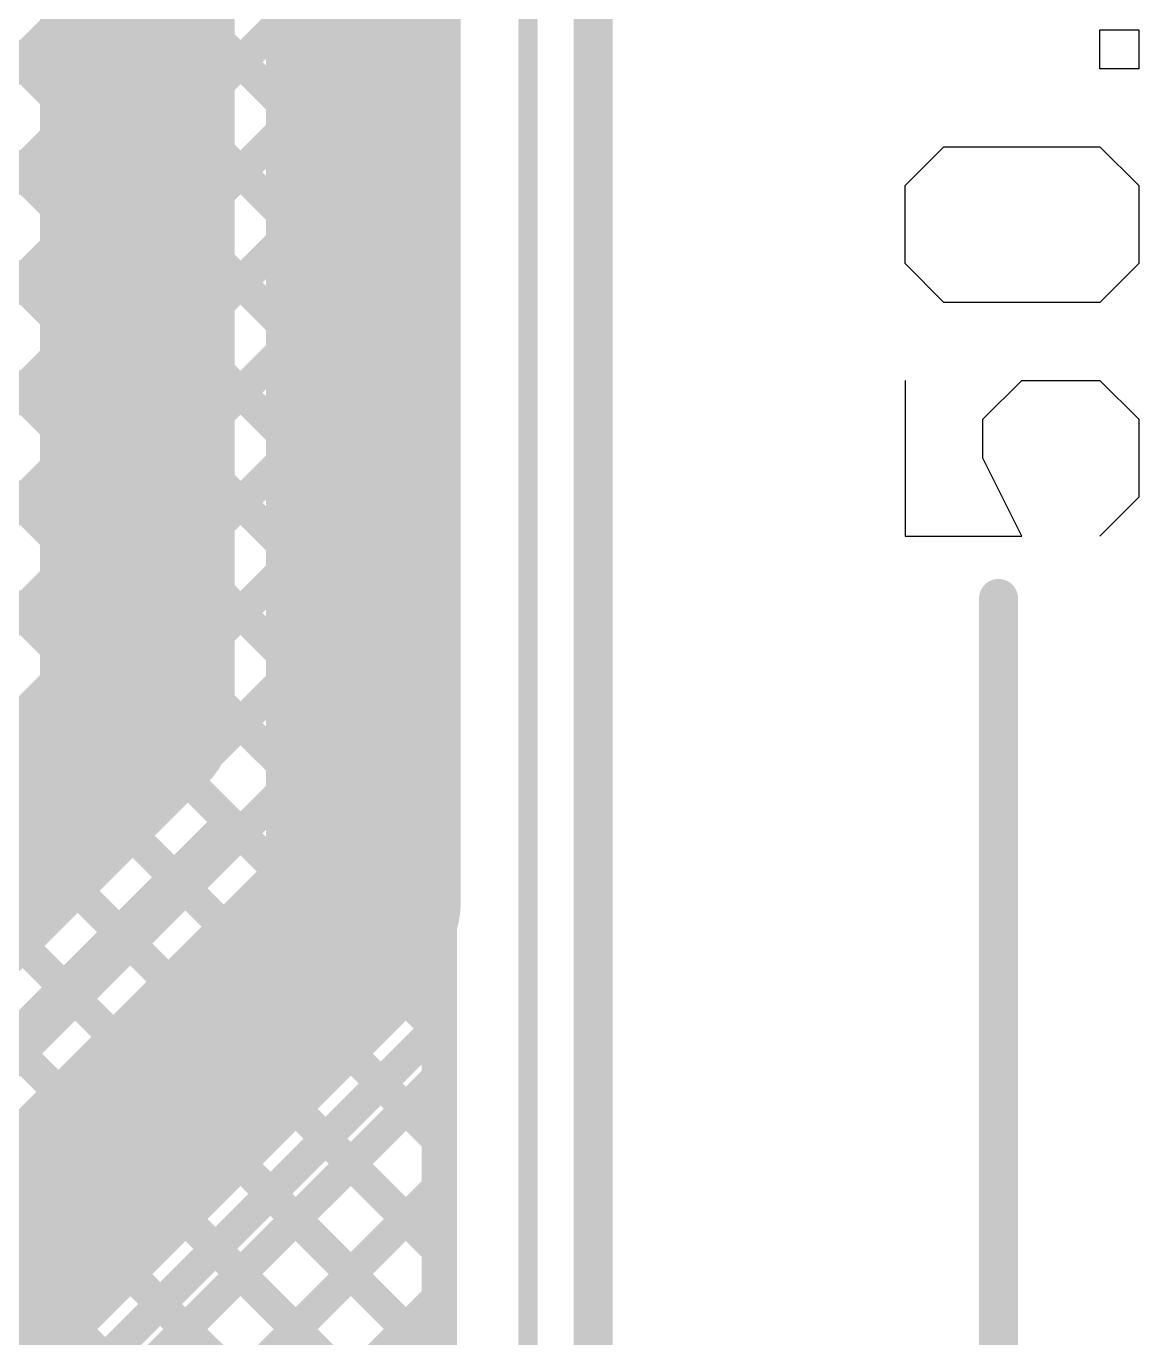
# Model space of a CAD drawing. Header units: millimetres. Extents: x 3.9 to 7.44, y 1.03 to 3.16.
# Drawn here: x 7.1575 to 7.443, y 1.5393 to 1.876 of the extents above; entities that cross this region are included whole.
import ezdxf

# ---------------------------------------------------------------- set-up
doc = ezdxf.new("R2010")
doc.units = ezdxf.units.MM
doc.header["$MEASUREMENT"] = 0
for name, color, linetype in [('BottomLayer', 5, 'Continuous'), ('Mechanical1', 6, 'Continuous'), ('Mechanical2', 216, 'Continuous'), ('TopLayer', 1, 'Continuous'), ('TopOverlay', 2, 'Continuous')]:
    doc.layers.add(name, color=color, linetype=linetype)

# ---------------------------------------------------------------- blocks, each defined once
blk = doc.blocks.new('0220164_162121_61')
at = {"layer": 'TopOverlay', "const_width": 0.005}
for points in [[(-0.60485, -0.17115), (0, -0.17115)], [(0, -0.17115), (0.60485, -0.17115)]]:
    blk.add_lwpolyline(points, dxfattribs=at)
at = {"layer": 'TopOverlay', "const_width": 0.0025}
blk.add_lwpolyline([(-0.00125, -0.17115, 1), (0.00125, -0.17115, 1)], format="xyb", close=True, dxfattribs=at)
blk.add_lwpolyline([(-0.00125, -0.17115, 1), (0.00125, -0.17115, 1)], format="xyb", close=True, dxfattribs=at)

msp = doc.modelspace()

# ---------------------------------------------------------------- linework, layer by layer
at = {"layer": 'BottomLayer', "const_width": 0.008}
for points in [[(7.264, 1.068), (7.264, 2.6693)], [(6.33987, 2.62624), (7.264, 1.70211)], [(6.61782, 2.518), (7.264, 1.87182)], [(6.59875, 2.50878), (7.264, 1.84354)], [(6.60724, 2.47201), (7.264, 1.81525)], [(6.59884, 2.45213), (7.264, 1.78697)], [(6.58401, 2.43867), (7.264, 1.75868)], [(6.56223, 2.43217), (7.264, 1.7304)], [(6.868, 2.06983), (7.264, 1.67383)], [(6.868, 2.04155), (7.264, 1.64555)], [(6.868, 2.01326), (7.264, 1.61726)], [(6.868, 1.98498), (7.264, 1.58898)], [(6.92302, 1.63386), (7.264, 1.97484)], [(6.868, 1.95669), (7.264, 1.56069)], [(6.92845, 1.611), (7.264, 1.94655)], [(6.868, 1.92841), (7.264, 1.53241)], [(6.922, 1.57627), (7.264, 1.91827)], [(6.868, 1.90012), (7.264, 1.50412)], [(6.922, 1.54799), (7.264, 1.88999)], [(6.868, 1.87184), (7.264, 1.47584)], [(6.922, 1.5197), (7.264, 1.8617)], [(6.868, 1.84356), (7.264, 1.44756)], [(6.922, 1.49142), (7.264, 1.83342)], [(6.922, 1.46313), (7.264, 1.80513)], [(6.922, 1.43485), (7.264, 1.77685)], [(6.92839, 1.41296), (7.264, 1.74856)], [(6.68572, 1.142), (7.264, 1.72028)], [(6.714, 1.142), (7.264, 1.692)], [(6.74229, 1.142), (7.264, 1.66371)], [(6.80129, 1.17272), (7.264, 1.63543)], [(6.83401, 1.17716), (7.264, 1.60714)], [(6.85634, 1.1712), (7.264, 1.57886)], [(6.87363, 1.1602), (7.264, 1.55057)]]:
    msp.add_lwpolyline(points, dxfattribs=at)
at = {"layer": 'BottomLayer', "const_width": 0.004}
for points in [[(7.262, 1.87182, 1), (7.266, 1.87182, 1)], [(7.262, 1.8617, 1), (7.266, 1.8617, 1)], [(7.262, 1.84354, 1), (7.266, 1.84354, 1)], [(7.262, 1.83342, 1), (7.266, 1.83342, 1)], [(7.262, 1.81525, 1), (7.266, 1.81525, 1)], [(7.262, 1.80513, 1), (7.266, 1.80513, 1)], [(7.262, 1.78697, 1), (7.266, 1.78697, 1)], [(7.262, 1.77685, 1), (7.266, 1.77685, 1)], [(7.262, 1.75868, 1), (7.266, 1.75868, 1)], [(7.262, 1.74856, 1), (7.266, 1.74856, 1)], [(7.262, 1.7304, 1), (7.266, 1.7304, 1)], [(7.262, 1.72028, 1), (7.266, 1.72028, 1)], [(7.262, 1.70211, 1), (7.266, 1.70211, 1)], [(7.262, 1.692, 1), (7.266, 1.692, 1)], [(7.262, 1.67383, 1), (7.266, 1.67383, 1)], [(7.262, 1.66371, 1), (7.266, 1.66371, 1)], [(7.262, 1.64555, 1), (7.266, 1.64555, 1)], [(7.262, 1.63543, 1), (7.266, 1.63543, 1)], [(7.262, 1.61726, 1), (7.266, 1.61726, 1)], [(7.262, 1.60714, 1), (7.266, 1.60714, 1)], [(7.262, 1.58898, 1), (7.266, 1.58898, 1)], [(7.262, 1.57886, 1), (7.266, 1.57886, 1)], [(7.262, 1.56069, 1), (7.266, 1.56069, 1)], [(7.262, 1.55057, 1), (7.266, 1.55057, 1)]]:
    msp.add_lwpolyline(points, format="xyb", close=True, dxfattribs=at)
at = {"layer": 'Mechanical1'}
for p, q in [((7.43299, 1.86505), (7.43299, 1.87505)), ((7.43299, 1.87505), (7.44299, 1.87505)), ((7.44299, 1.87505), (7.44299, 1.86505)), ((7.44299, 1.86505), (7.43299, 1.86505)), ((7.38301, 1.83506), (7.39301, 1.84505)), ((7.39301, 1.84505), (7.43299, 1.84505)), ((7.43299, 1.84505), (7.44299, 1.83506)), ((7.38301, 1.81506), (7.38301, 1.83506)), ((7.44299, 1.83506), (7.44299, 1.81506)), ((7.39301, 1.80507), (7.38301, 1.81506)), ((7.44299, 1.81506), (7.43299, 1.80507)), ((7.43299, 1.80507), (7.39301, 1.80507)), ((7.38301, 1.78507), (7.38301, 1.74509)), ((7.403, 1.77508), (7.413, 1.78507)), ((7.413, 1.78507), (7.43299, 1.78507)), ((7.43299, 1.78507), (7.44299, 1.77508)), ((7.403, 1.76508), (7.403, 1.77508)), ((7.44299, 1.77508), (7.44299, 1.75508)), ((7.413, 1.74509), (7.403, 1.76508)), ((7.44299, 1.75508), (7.43299, 1.74509)), ((7.38301, 1.74509), (7.413, 1.74509))]:
    msp.add_line(p, q, dxfattribs=at)
at = {"layer": 'Mechanical1', "const_width": 0.01}
msp.add_lwpolyline([(7.407, 1.032), (7.407, 1.72909)], dxfattribs=at)
at = {"layer": 'Mechanical1', "const_width": 0.005}
msp.add_lwpolyline([(7.4045, 1.72909, 1), (7.4095, 1.72909, 1)], format="xyb", close=True, dxfattribs=at)
at = {"layer": 'Mechanical2', "const_width": 0.01}
msp.add_lwpolyline([(7.303, 1.032), (7.303, 2.676)], dxfattribs=at)
at = {"layer": 'TopLayer'}
for points, const_width in [([(7.244, 1.651), (7.244, 1.966)], 0.05), ([(7.186, 1.699), (7.186, 1.92)], 0.05), ([(7.10022, 1.61322), (7.186, 1.699)], 0.05), ([(7.12748, 1.53448), (7.244, 1.651)], 0.05), ([(7.12572, 1.58781), (7.208, 1.67009)], 0.008), ([(7.208, 1.66591), (7.208, 1.67009)], 0.008), ([(7.11257, 1.57048), (7.208, 1.66591)], 0.008), ([(7.15298, 1.50907), (7.263, 1.61909)], 0.008), ([(7.263, 1.61909), (7.263, 1.16753)], 0.008), ([(7.06454, 1.40769), (7.263, 1.60614)], 0.008), ([(7.24844, 1.60453), (7.263, 1.58998)], 0.008), ([(7.2343, 1.59039), (7.263, 1.56169)], 0.008), ([(7.0779, 1.39276), (7.263, 1.57786)], 0.008), ([(7.22016, 1.57625), (7.263, 1.53341)], 0.008), ([(7.20602, 1.56211), (7.263, 1.50512)], 0.008), ([(7.0779, 1.36447), (7.263, 1.54957)], 0.008), ([(7.19188, 1.54796), (7.263, 1.47684)], 0.008)]:
    msp.add_lwpolyline(points, dxfattribs=dict(at, const_width=const_width))
for points, const_width in [([(7.1735, 1.699, 1), (7.1985, 1.699, 1)], 0.025), ([(7.1735, 1.699, 1), (7.1985, 1.699, 1)], 0.025), ([(7.206, 1.67009, 1), (7.21, 1.67009, 1)], 0.004), ([(7.206, 1.67009, 1), (7.21, 1.67009, 1)], 0.004), ([(7.2315, 1.651, 1), (7.2565, 1.651, 1)], 0.025), ([(7.2315, 1.651, 1), (7.2565, 1.651, 1)], 0.025), ([(7.206, 1.66591, 1), (7.21, 1.66591, 1)], 0.004), ([(7.206, 1.66591, 1), (7.21, 1.66591, 1)], 0.004), ([(7.261, 1.61909, 1), (7.265, 1.61909, 1)], 0.004), ([(7.261, 1.61909, 1), (7.265, 1.61909, 1)], 0.004), ([(7.261, 1.60614, 1), (7.265, 1.60614, 1)], 0.004), ([(7.24644, 1.60453, 1), (7.25044, 1.60453, 1)], 0.004), ([(7.2323, 1.59039, 1), (7.2363, 1.59039, 1)], 0.004), ([(7.261, 1.58998, 1), (7.265, 1.58998, 1)], 0.004), ([(7.21816, 1.57625, 1), (7.22216, 1.57625, 1)], 0.004), ([(7.261, 1.57786, 1), (7.265, 1.57786, 1)], 0.004), ([(7.20402, 1.56211, 1), (7.20802, 1.56211, 1)], 0.004), ([(7.261, 1.56169, 1), (7.265, 1.56169, 1)], 0.004), ([(7.261, 1.54957, 1), (7.265, 1.54957, 1)], 0.004), ([(7.18988, 1.54796, 1), (7.19388, 1.54796, 1)], 0.004)]:
    msp.add_lwpolyline(points, format="xyb", close=True, dxfattribs=dict(at, const_width=const_width))

# ---------------------------------------------------------------- block references
at = {"rotation": 90}
msp.add_blockref('0220164_162121_61', (7.11513, 1.81007), dxfattribs=at)

doc.saveas('drawing.dxf')
